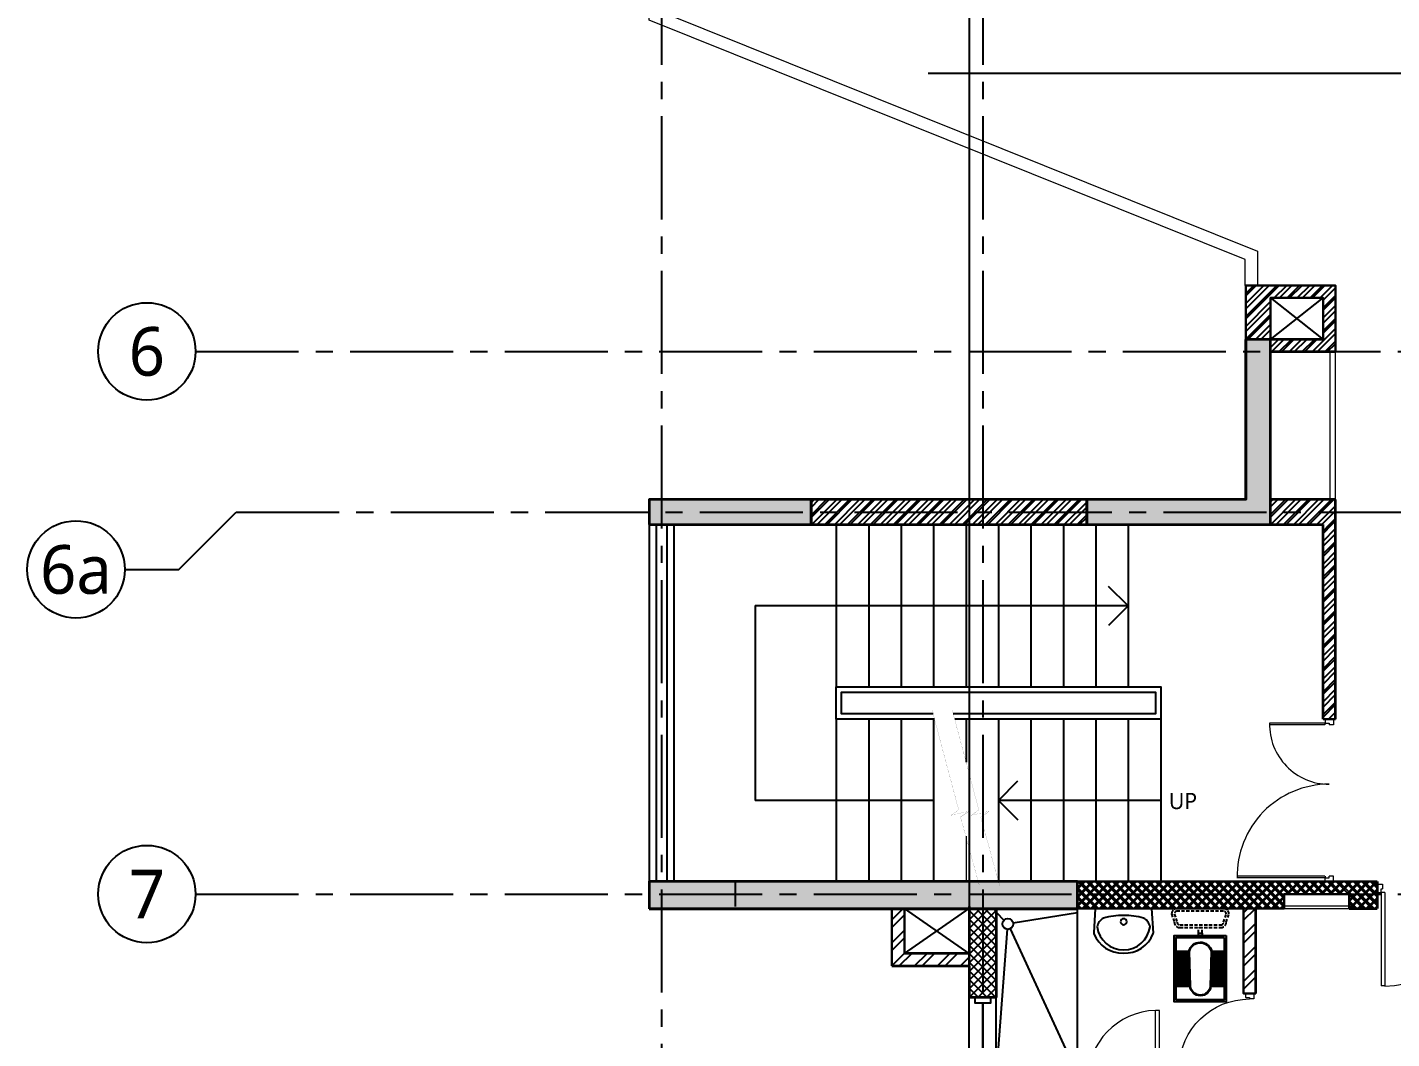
# Model space of a CAD drawing. Header units: millimetres. Extents: x -2409243 to -2334937, y -643723 to -441957.
# Drawn here: x -2368152 to -2355540, y -552509 to -543162 of the extents above; entities that cross this region are included whole.
import ezdxf
from ezdxf.enums import TextEntityAlignment as Align

# ---------------------------------------------------------------- set-up
doc = ezdxf.new("R2010")
doc.units = ezdxf.units.MM
doc.header["$MEASUREMENT"] = 0
doc.linetypes.add('CENTER2', pattern=[28.575, 19.05, -3.175, 3.175, -3.175])
doc.linetypes.add('DASHED', pattern=[0.75, 0.5, -0.25])
for name, color, linetype in [('A-Anno-Grid Lines', 154, 'Continuous'), ('A-Railing', 4, 'Continuous'), ('A-Sanitory', 181, 'Continuous'), ('A-Steps', 3, 'Continuous'), ('A-Wall Patt', 8, 'Continuous'), ('A-Window', 4, 'Continuous'), ('Anno_Labels', 7, 'Continuous'), ('S-Conc Patt', 9, 'Continuous')]:
    doc.layers.add(name, color=color, linetype=linetype)
for name, color, linetype, lineweight in [('A-Detail Lines', 8, 'Continuous', 25), ('A-Door', 4, 'Continuous', 9), ('A-Ele Finish Layers', 6, 'Continuous', 18), ('A-Wall Ele', 3, 'Continuous', 20), ('A-Wall Sec', 1, 'Continuous', 30), ('S-Concrete', 40, 'Continuous', 30), ('STAIR', 3, 'Continuous', 9)]:
    doc.layers.add(name, color=color, linetype=linetype, lineweight=lineweight)
doc.layers.add('I-Furniture', color=7, linetype='Continuous', lineweight=25, true_color=0xd17000)
doc.styles.get("Standard").update_dxf_attribs({"font": 'trebuc.ttf'})
pattern_1 = [(225, (-1525842.595, -758873.084), (39.7747564, -39.7747564), []), (315, (-1525842.595, -758873.084), (39.7747564, 39.7747564), [])]
pattern_2 = [(45, (-2351525.57, -549130.13), (-106.066, 106.066), []), (45, (-2351454.86, -549130.13), (-106.066, 106.066), [])]
pattern_3 = [(45, (-800266.85, 91538.96), (-106.066, 106.066), []), (45, (-800196.14, 91538.96), (-106.066, 106.066), [])]

# ---------------------------------------------------------------- blocks, each defined once
blk = doc.blocks.new('Cols Residences')
at = {"layer": 'S-Conc Patt'}
for points in [[(-20222, -1269), (-20222, -5229), (-19972, -5229), (-19972, -1269)], [(-16672, -1269), (-16672, -1269), (-16672, -2769), (-16442, -2769), (-16442, -1269)], [(-14962, -6784), (-16442, -6784), (-16442, -5314), (-16672, -5314), (-16672, -7014), (-14962, -7014)]]:
    blk.add_hatch(color=256, dxfattribs=at).paths.add_polyline_path(points)
at = {"layer": 'S-Concrete', "lineweight": 35}
for points in [[(-20222, -1269), (-20222, -5229), (-19972, -5229), (-19972, -1269)], [(-16672, -1269), (-16672, -1269), (-16672, -2769), (-16442, -2769), (-16442, -1269), (-16672, -1269)], [(-14962, -6784), (-16442, -6784), (-16442, -5314), (-16672, -5314), (-16672, -7014), (-14962, -7014)]]:
    blk.add_lwpolyline(points, close=True, dxfattribs=at)
blk = doc.blocks.new('Grid Head')
blk.add_circle((0, 0), 3)
at = {"layer": 'Anno_Labels'}
blk.add_attdef('GRID_NAME', text='', height=3, dxfattribs=at).set_placement((0, 0), align=Align.MIDDLE_CENTER)
blk = doc.blocks.new('Grid Residences')
blk.add_lwpolyline([(-17087, 3578), (-17087, 3078), (-16557, 2548)])
at = {"layer": 'A-Anno-Grid Lines', "linetype": 'CENTER2', "ltscale": 50}
for p, q in [((-20087, 2923), (-20087, -27704)), ((-15072, 2923), (-15072, -27704)), ((-16557, 2548), (-16557, -10441)), ((12818, -1384), (-37818, -1384)), ((12818, -4354), (-37818, -4354))]:
    blk.add_line(p, q, dxfattribs=at)
at = {"layer": 'A-Anno-Grid Lines'}
blk.add_line((-19972, -2065), (-20202, -2065), dxfattribs=at)
ref = blk.add_blockref('Grid Head', (-17087, 4028), dxfattribs=dict(xscale=150, yscale=150, zscale=150, rotation=270))
ref.add_attrib('GRID_NAME', '6a', dxfattribs={"height": 450, "rotation": 270}).set_placement((-17087, 4028), align=Align.MIDDLE_CENTER)
ref = blk.add_blockref('Grid Head', (-20087, 3373), dxfattribs=dict(xscale=150, yscale=150, zscale=150, rotation=270))
ref.add_attrib('GRID_NAME', '7', dxfattribs={"height": 450, "rotation": 270}).set_placement((-20087, 3373), align=Align.MIDDLE_CENTER)
ref = blk.add_blockref('Grid Head', (-15072, 3373), dxfattribs=dict(xscale=150, yscale=150, zscale=150, rotation=270))
ref.add_attrib('GRID_NAME', '6', dxfattribs={"height": 450, "rotation": 270}).set_placement((-15072, 3373), align=Align.MIDDLE_CENTER)
blk = doc.blocks.new('ABL_Door_S - 750 x 2100-5-3 Second Floor Lvl')
at = {"layer": 'A-Door', "color": 5, "lineweight": 18}
for p, q in [((-375, 38), (-325, 38)), ((-375, -38), (-375, 38)), ((-325, 38), (-325, -3)), ((325, 38), (325, -3)), ((375, 38), (325, 38)), ((375, -38), (375, 38)), ((-375, -38), (-340, -38)), ((-340, -3), (-325, -3)), ((-340, -38), (-340, -3)), ((-340, -38), (-340, -652)), ((-305, -38), (-340, -38)), ((-305, -38), (-305, -652)), ((340, -3), (325, -3)), ((340, -38), (340, -3)), ((375, -38), (340, -38))]:
    blk.add_line(p, q, dxfattribs=at)
blk.add_lwpolyline([(-340, -652), (-305, -652)], dxfattribs=at)
at = {"layer": 'A-Door', "lineweight": 18}
blk.add_arc((-325, -3), 650, 271.7632, 0, dxfattribs=at)
blk = doc.blocks.new('A$C38537BE3')
at = {"linetype": 'DASHED', "ltscale": 50}
for p, q in [((-65, -185), (-107, -185)), ((-65, -215), (-107, -215))]:
    blk.add_line(p, q, dxfattribs=at)
for points in [[(-212, -421), (-148, -400, 0.414214), (-107, -358), (-107, -42, 0.414214), (-148, 0), (-212, 21, 0.414214), (-253, -21), (-253, -379, 0.414214)], [(-212, -400), (-148, -379, 0.414214), (-128, -358), (-128, -42, 0.414214), (-148, -21), (-212, 0, 0.414214), (-233, -21), (-233, -379, 0.414214)]]:
    blk.add_lwpolyline(points, format="xyb", close=True, dxfattribs=at)
for points in [[(-45, 0), (465, 0), (465, -400), (-45, -400)], [(-30, -15), (450, -15), (450, -385), (-30, -385)]]:
    blk.add_lwpolyline(points, close=True)
blk.add_lwpolyline([(-45, -215), (-65, -215), (-65, -185), (-45, -185)])
blk.add_lwpolyline([(75, -112), (345, -118, -0.899983), (345, -280), (76, -288, -0.799392)], format="xyb", close=True)
at = {"layer": 'A-Detail Lines'}
blk.add_lwpolyline([(76, -117), (345, -123, -0.897689), (345, -275), (76, -283, -0.793494), (76, -117)], format="xyb", close=True, dxfattribs=at)
at = {"layer": 'S-Conc Patt'}
for p, q in [((75, -112), (75, -15)), ((85, -112), (85, -15)), ((95, -112), (95, -15)), ((105, -112), (105, -15)), ((115, -113), (115, -15)), ((125, -113), (125, -15)), ((135, -113), (135, -15)), ((145, -113), (145, -15)), ((155, -114), (155, -15)), ((165, -114), (165, -15)), ((175, -114), (175, -15)), ((185, -114), (185, -15)), ((195, -115), (195, -15)), ((205, -115), (205, -15)), ((215, -115), (215, -15)), ((225, -115), (225, -15)), ((235, -116), (235, -15)), ((245, -116), (245, -15)), ((255, -116), (255, -15)), ((265, -116), (265, -15)), ((275, -117), (275, -15)), ((285, -117), (285, -15)), ((295, -117), (295, -15)), ((305, -117), (305, -15)), ((315, -117), (315, -15)), ((325, -118), (325, -15)), ((335, -118), (335, -15)), ((345, -118), (345, -15)), ((345, -15), (345, -118)), ((75, -385), (75, -288)), ((85, -385), (85, -288)), ((95, -385), (95, -287)), ((105, -385), (105, -287)), ((115, -385), (115, -287)), ((125, -385), (125, -287)), ((135, -385), (135, -286)), ((145, -385), (145, -286)), ((155, -385), (155, -286)), ((165, -385), (165, -286)), ((175, -385), (175, -285)), ((185, -385), (185, -285)), ((195, -385), (195, -285)), ((205, -385), (205, -284)), ((215, -385), (215, -284)), ((225, -385), (225, -284)), ((235, -385), (235, -284)), ((245, -385), (245, -283)), ((255, -385), (255, -283)), ((265, -385), (265, -283)), ((275, -385), (275, -282)), ((285, -385), (285, -282)), ((295, -385), (295, -282)), ((305, -385), (305, -282)), ((315, -385), (315, -281)), ((325, -385), (325, -281)), ((335, -385), (335, -281)), ((345, -280), (345, -385)), ((345, -385), (345, -280))]:
    blk.add_line(p, q, dxfattribs=at)
blk = doc.blocks.new('basin13_pl')
for points in [[(-412, -2, -0.32431), (-229, 275, -0.074195), (-226, 276), (0, 262), (0, -262), (-223, -275, -0.082611), (-232, -273, -0.313325), (-412, -2)], [(-382, 1, -0.373947), (-169, 245, -0.252869), (-89, 186, -0.078211), (-63, 1, -0.070813), (-89, -186, -0.2542), (-169, -244, -0.371653), (-382, 1)]]:
    blk.add_lwpolyline(points, format="xyb", close=True)
at = {"lineweight": -2}
blk.add_circle((-122, 1), 28.8, dxfattribs=at)
blk = doc.blocks.new('Bt 3')
at = {"layer": 'A-Detail Lines'}
for points in [[(-7669, -2262), (-7599, -2333)], [(-7514, -2360), (-6919, -2262)], [(-7669, -3762), (-7567, -2418)], [(-7542, -2414), (-6919, -3762)]]:
    blk.add_lwpolyline(points, dxfattribs=at)
at = {"layer": 'A-Sanitory'}
blk.add_line((-6919, -3762), (-6919, -2207), dxfattribs=at)
blk.add_circle((-7563, -2369), 50, dxfattribs=at)
at = {"layer": 'A-Sanitory', "ltscale": 0.5, "xscale": -0.9999999999999992, "rotation": 270.0525914076156}
blk.add_blockref('basin13_pl', (-6494, -2227), dxfattribs=at)
at = {"layer": 'A-Sanitory', "xscale": 1.199999999999999, "yscale": 1.199999999999999, "zscale": 1.199999999999999, "rotation": 270}
blk.add_blockref('A$C38537BE3', (-5544, -2531), dxfattribs=at)
blk = doc.blocks.new('Toilet Win')
at = {"layer": 'A-Window', "color": 2, "lineweight": 30}
blk.add_line((22742, -8048), (22742, -8548), dxfattribs=at)
at = {"layer": 'A-Window'}
for points in [[(22617, -7998), (22617, -8598)], [(22667, -7998), (22667, -8048), (22817, -8048), (22817, -7998)], [(22867, -7998), (22867, -8598)], [(22667, -8598), (22667, -8548), (22817, -8548), (22817, -8598)]]:
    blk.add_lwpolyline(points, dxfattribs=at)
blk = doc.blocks.new('Stair win rail')
at = {"layer": 'A-Window', "color": 3}
for p, q in [((-21550, -3507), (-24850, -3507)), ((-21550, -3607), (-24850, -3607))]:
    blk.add_line(p, q, dxfattribs=at)
at = {"layer": 'A-Window'}
for points in [[(-21550, -3442), (-24850, -3442)], [(-21550, -3672), (-24850, -3672)]]:
    blk.add_lwpolyline(points, dxfattribs=at)
blk = doc.blocks.new('ABL_Door_S - 1000 x 2100-11-3 Second Floor Lvl')
at = {"layer": 'A-Door', "color": 5}
for p, q in [((-500, 38), (-450, 38)), ((-500, -38), (-500, 38)), ((-450, 38), (-450, -3)), ((450, 38), (450, -3)), ((500, 38), (450, 38)), ((500, -38), (500, 38)), ((-500, -38), (-465, -38)), ((-465, -3), (-450, -3)), ((-465, -38), (-465, -3)), ((-430, -38), (-465, -38)), ((465, -3), (450, -3)), ((465, -38), (465, -3)), ((500, -38), (465, -38))]:
    blk.add_line(p, q, dxfattribs=at)
at = {"layer": 'A-Door', "color": 5, "lineweight": 18}
for p, q in [((-465, -38), (-465, -902)), ((-430, -38), (-430, -902)), ((-430, -902), (-465, -902))]:
    blk.add_line(p, q, dxfattribs=at)
at = {"layer": 'A-Door'}
blk.add_arc((-450, -3), 900, 271.2733, 0, dxfattribs=at)
blk = doc.blocks.new('DB resi')
at = {"layer": 'A-Door'}
for p, q in [((-25150, 56712), (-25150, 56112)), ((-25125, 56712), (-25125, 56112))]:
    blk.add_line(p, q, dxfattribs=at)
blk = doc.blocks.new('s11')
at = {"layer": 'A-Detail Lines'}
for p, q in [((-25565, 59747), (-25150, 60347)), ((-25565, 60347), (-25150, 59747))]:
    blk.add_line(p, q, dxfattribs=at)
blk = doc.blocks.new('Elec Shaft Door')
at = {"layer": 'A-Door'}
for p, q in [((-21320, 55997), (-19955, 55997)), ((-21320, 55947), (-19955, 55947))]:
    blk.add_line(p, q, dxfattribs=at)
blk = doc.blocks.new('Big Door Garbage')
at = {"layer": 'A-Door', "color": 5, "lineweight": 18}
for p, q in [((-12550, 128778), (-12500, 128778)), ((-12550, 128703), (-12550, 128778)), ((-12500, 128778), (-12500, 128738)), ((-11100, 128778), (-11100, 128738)), ((-11050, 128778), (-11100, 128778)), ((-11050, 128703), (-11050, 128778)), ((-12550, 128703), (-12515, 128703)), ((-12515, 128738), (-12500, 128738)), ((-12515, 128703), (-12515, 128738)), ((-12500, 128703), (-12515, 128703)), ((-12515, 128700), (-12515, 128189)), ((-12499, 128700), (-12499, 128189)), ((-11101, 128700), (-11101, 127889)), ((-11085, 128738), (-11100, 128738)), ((-11100, 128703), (-11085, 128703)), ((-11085, 128703), (-11085, 128738)), ((-11050, 128703), (-11085, 128703)), ((-11085, 128700), (-11085, 127889))]:
    blk.add_line(p, q, dxfattribs=at)
at = {"layer": 'A-Door', "lineweight": 18}
for centre, radius, start, end in [((-12499, 128738), 549, 268.3162, 0), ((-11101, 128738), 849, 180, 271.3223)]:
    blk.add_arc(centre, radius, start, end, dxfattribs=at)
blk = doc.blocks.new('A$C7A496187')
at = {"layer": 'A-Detail Lines'}
for p, q in [((-1802, 2548), (-1982, 2728)), ((-5250, 2550), (-5250, 750)), ((-5250, 2550), (-1800, 2550)), ((-1802, 2548), (-1982, 2368)), ((-3000, 750), (-2820, 930)), ((-3600, 750), (-5250, 750)), ((-1500, 750), (-3000, 750)), ((-3000, 750), (-2820, 570))]:
    blk.add_line(p, q, dxfattribs=at)
at = {"layer": 'A-Detail Lines', "color": 5, "const_width": 1}
for points in [[(-3614, 1587), (-3368, 662), (-3440, 613), (-3270, 650), (-3351, 596), (-3176, -40)], [(-3428, 1587), (-3182, 662), (-3254, 613), (-3084, 650), (-3164, 596), (-2989, -40)]]:
    blk.add_lwpolyline(points, dxfattribs=at)
at = {"layer": 'A-Railing'}
for points in [[(-3591, 1500), (-4500, 1500), (-4500, 1800), (-1500, 1800), (-1500, 1500), (-3405, 1500)], [(-3605, 1550), (-4450, 1550), (-4450, 1750), (-1550, 1750), (-1550, 1550), (-3418, 1550)]]:
    blk.add_lwpolyline(points, dxfattribs=at)
at = {"layer": 'A-Steps'}
for p, q in [((-4500, 3300), (-4500, 1800)), ((-4200, 3300), (-4200, 1800)), ((-3900, 3300), (-3900, 1800)), ((-3600, 3300), (-3600, 1800)), ((-3300, 3300), (-3300, 1800)), ((-3000, 3300), (-3000, 1800)), ((-2700, 3300), (-2700, 1800)), ((-2400, 3300), (-2400, 1800)), ((-2100, 3300), (-2100, 1800)), ((-1800, 3300), (-1800, 1800)), ((-4500, 1500), (-4500, 0)), ((-4200, 1500), (-4200, 0)), ((-3900, 1500), (-3900, 0)), ((-3600, 1500), (-3600, 0)), ((-3300, 1500), (-3300, 1105)), ((-3000, 1500), (-3000, 0)), ((-2700, 1500), (-2700, 0)), ((-2400, 1500), (-2400, 0)), ((-2100, 1500), (-2100, 0)), ((-1800, 1500), (-1800, 0)), ((-1500, 1500), (-1500, 0))]:
    blk.add_line(p, q, dxfattribs=at)
at = {"layer": 'STAIR'}
blk.add_line((-3300, 420), (-3300, 0), dxfattribs=at)
at = {"layer": 'A-Detail Lines', "insert": (-1425, 820), "char_height": 150, "width": 514.41, "attachment_point": 1}
blk.add_mtext('UP', dxfattribs=at)
blk = doc.blocks.new('Rainwater Pipe Shaft')
at = {"layer": 'A-Detail Lines'}
for points in [[(-830817, 282561), (-830332, 282176)], [(-830817, 282176), (-830332, 282561)]]:
    blk.add_lwpolyline(points, dxfattribs=at)
blk = doc.blocks.new('10')
at = {"layer": 'A-Wall Patt'}
h = blk.add_hatch(dxfattribs=at)
h.set_pattern_fill('ANSI32', color=256, scale=400, style=0)
h.set_pattern_definition([(45, (-804890.8, 94917.17), (-106.066, 106.066), []), (45, (-804820.09, 94917.17), (-106.066, 106.066), [])])
h.paths.add_polyline_path([(-804801.2, 95121.9), (-805631.2, 95121.9), (-805631.2, 94621.9), (-805401.2, 94621.9), (-805401.2, 95006.9), (-804916.2, 95006.9), (-804916.2, 94621.9), (-805401.2, 94621.9), (-805401.2, 94506.9), (-804801.2, 94506.9)])
h = blk.add_hatch(dxfattribs=at)
h.set_pattern_fill('ANSI32', color=256, scale=400, style=0)
h.set_pattern_definition(pattern_3)
h.paths.add_polyline_path([(-807101.2, 92911.9), (-807101.2, 93141.9), (-809646.2, 93141.9), (-809646.2, 92911.9)])
h = blk.add_hatch(dxfattribs=at)
h.set_pattern_fill('ANSI32', color=256, scale=400, style=0)
h.set_pattern_definition(pattern_3)
h.paths.add_polyline_path([(-805401.2, 93141.9), (-805401.2, 92911.9), (-804801.2, 92911.9), (-804801.2, 93141.9)])
h = blk.add_hatch(dxfattribs=at)
h.set_pattern_fill('ANSI32', color=256, scale=400, style=0)
h.set_pattern_definition(pattern_3)
h.paths.add_polyline_path([(-804916.2, 91111.9), (-804801.2, 91111.9), (-804801.2, 92911.9), (-804916.2, 92911.9)])
h = blk.add_hatch(dxfattribs=at)
h.set_pattern_fill('ANSI37', color=256, scale=450, angle=180, style=0)
h.set_pattern_definition([(225, (25416.123, -118203.995), (39.7747564, -39.7747564), []), (315, (25416.123, -118203.995), (39.7747564, 39.7747564), [])])
h.paths.add_polyline_path([(-807186.2, 89611.9), (-807186.2, 89361.9), (-805276.2, 89361.9), (-805276.2, 89496.9), (-804676.2, 89496.9), (-804676.2, 89361.9), (-804415.4, 89361.9), (-804415.4, 89611.9)])
at = {"layer": 'S-Conc Patt'}
for points in [[(-805631.2, 94621.9), (-805631.2, 93141.9), (-807101.2, 93141.9), (-807101.2, 92911.9), (-805401.2, 92911.9), (-805401.2, 94621.9)], [(-811146.2, 92911.9), (-811146.2, 92911.9), (-809646.2, 92911.9), (-809646.2, 93141.9), (-811146.2, 93141.9)], [(-811146.2, 89361.9), (-807186.2, 89361.9), (-807186.2, 89611.9), (-811146.2, 89611.9)]]:
    blk.add_hatch(color=256, dxfattribs=at).paths.add_polyline_path(points)
at = {"layer": 'A-Wall Ele'}
for points in [[(-805636.2, 95121.9), (-805636.2, 95360.5), (-811146.2, 97571.9), (-811146.2, 98701.9)], [(-811031.2, 98701.9), (-811031.2, 97649.7), (-805521.2, 95438.3), (-805521.2, 95121.9)]]:
    blk.add_lwpolyline(points, dxfattribs=at)
at = {"layer": 'A-Wall Sec', "lineweight": 35}
for p, q in [((-804916.2, 94621.9), (-805401.2, 94621.9)), ((-804801.2, 94506.9), (-805401.2, 94506.9)), ((-807101.2, 93141.9), (-809646.2, 93141.9)), ((-804801.2, 93141.9), (-805401.2, 93141.9)), ((-804801.2, 92911.9), (-804801.2, 93141.9)), ((-809646.2, 92911.9), (-807101.2, 92911.9)), ((-805401.2, 92911.9), (-804916.2, 92911.9)), ((-804916.2, 91111.9), (-804916.2, 92911.9)), ((-804801.2, 91111.9), (-804801.2, 92911.9)), ((-804415.4, 89611.9), (-804415.4, 89361.9)), ((-804676.2, 89361.9), (-804415.4, 89361.9))]:
    blk.add_line(p, q, dxfattribs=at)
at = {"layer": 'A-Wall Sec'}
for p, q in [((-804916.2, 91111.9), (-804801.2, 91111.9)), ((-804916.2, 91111.9), (-804801.2, 91111.9)), ((-805276.2, 89496.9), (-804676.2, 89496.9)), ((-805276.2, 89496.9), (-805276.2, 89361.9)), ((-804676.2, 89496.9), (-804676.2, 89361.9)), ((-805651.2, 89361.9), (-805536.2, 89361.9))]:
    blk.add_line(p, q, dxfattribs=at)
for points in [[(-805631.2, 94621.9), (-805631.2, 95121.9), (-804801.2, 95121.9), (-804801.2, 94506.9)], [(-805401.2, 94621.9), (-805401.2, 95006.9), (-804916.2, 95006.9), (-804916.2, 94621.9)], [(-804415.4, 89611.9), (-807186.2, 89611.9)], [(-805536.2, 89361.9), (-805276.2, 89361.9)]]:
    blk.add_lwpolyline(points, dxfattribs=at)
at = {"layer": 'S-Concrete', "lineweight": 35}
for points in [[(-805631.2, 94621.9), (-805631.2, 93141.9), (-807101.2, 93141.9), (-807101.2, 92911.9), (-805401.2, 92911.9), (-805401.2, 94621.9)], [(-811146.2, 92911.9), (-811146.2, 92911.9), (-809646.2, 92911.9), (-809646.2, 93141.9), (-811146.2, 93141.9), (-811146.2, 92911.9)], [(-811146.2, 89361.9), (-807186.2, 89361.9), (-807186.2, 89611.9), (-811146.2, 89611.9)]]:
    blk.add_lwpolyline(points, close=True, dxfattribs=at)
at = {"layer": 'A-Detail Lines'}
blk.add_blockref('Rainwater Pipe Shaft', (25416.1, -187554.2), dxfattribs=at)
for name, p, rotation in [('Elec Shaft Door', (-748854.6, 114461.9), 90), ('Big Door Garbage', (-933599, 78561.9), 270), ('Big Door Garbage', (-933599, 78561.9), 270)]:
    blk.add_blockref(name, p, dxfattribs=dict(at, rotation=rotation))
at = {"layer": 'A-Door'}
blk.add_blockref('ABL_Door_S - 1000 x 2100-11-3 Second Floor Lvl', (-803915.4, 89549.4), dxfattribs=at)
at = {"layer": 'A-Door', "xscale": -1, "rotation": 90}
blk.add_blockref('DB resi', (-748564.6, 64236.9), dxfattribs=at)
at = {"layer": 'A-Wall Patt', "rotation": 90}
blk.add_blockref('Stair win rail', (-814588.4, 114461.9), dxfattribs=at)
at = {"layer": 'STAIR'}
blk.add_blockref('A$C7A496187', (-804916.2, 89611.9), dxfattribs=at)

msp = doc.modelspace()

# ---------------------------------------------------------------- hatches: boundary and pattern name
at = {"layer": 'A-Wall Patt'}
h = msp.add_hatch(dxfattribs=at)
h.set_pattern_fill('ANSI32', color=256, scale=400, style=0)
h.set_pattern_definition([(45, (-2356149.52, -545751.92), (-106.066, 106.066), []), (45, (-2356078.8, -545751.92), (-106.066, 106.066), [])])
h.paths.add_polyline_path([(-2356059.9, -545547.2), (-2356889.9, -545547.2), (-2356889.9, -546047.2), (-2356659.9, -546047.2), (-2356659.9, -545662.2), (-2356174.9, -545662.2), (-2356174.9, -546047.2), (-2356659.9, -546047.2), (-2356659.9, -546162.2), (-2356059.9, -546162.2)])
h = msp.add_hatch(dxfattribs=at)
h.set_pattern_fill('ANSI32', color=256, scale=400, style=0)
h.set_pattern_definition(pattern_2)
h.paths.add_polyline_path([(-2358359.9, -547757.2), (-2358359.9, -547527.2), (-2360904.9, -547527.2), (-2360904.9, -547757.2)])
h = msp.add_hatch(dxfattribs=at)
h.set_pattern_fill('ANSI32', color=256, scale=400, style=0)
h.set_pattern_definition(pattern_2)
h.paths.add_polyline_path([(-2356659.9, -547527.2), (-2356659.9, -547757.2), (-2356059.9, -547757.2), (-2356059.9, -547527.2)])
h = msp.add_hatch(dxfattribs=at)
h.set_pattern_fill('ANSI32', color=256, scale=400, style=0)
h.set_pattern_definition(pattern_2)
h.paths.add_polyline_path([(-2356174.9, -549557.2), (-2356059.9, -549557.2), (-2356059.9, -547757.2), (-2356174.9, -547757.2)])
h = msp.add_hatch(dxfattribs=at)
h.set_pattern_fill('ANSI37', color=256, scale=450, angle=180, style=0)
h.set_pattern_definition(pattern_1)
h.paths.add_polyline_path([(-2358444.9, -551057.2), (-2358444.9, -551307.2), (-2356534.9, -551307.2), (-2356534.9, -551172.2), (-2355934.9, -551172.2), (-2355934.9, -551307.2), (-2355674.1, -551307.2), (-2355674.1, -551057.2)])
h = msp.add_hatch(dxfattribs=at)
h.set_pattern_fill('ANSI32', color=256, scale=400, style=0)
h.set_pattern_definition([(45, (-1525842.6, -758873.08), (-106.066017, 106.066017), []), (45, (-1525771.88, -758873.08), (-106.066017, 106.066017), [])])
h.paths.add_polyline_path([(-2360044.9, -551307.2), (-2360159.9, -551307.2), (-2360159.9, -551837.2), (-2359445.9, -551837.2), (-2359445.9, -551722.2), (-2360044.9, -551722.2)])
h = msp.add_hatch(dxfattribs=at)
h.set_pattern_fill('ANSI37', color=256, scale=450, angle=180, style=0)
h.set_pattern_definition(pattern_1)
h.paths.add_polyline_path([(-2359444.9, -551307.2), (-2359445.1, -552127.7), (-2359194.9, -552127.6), (-2359194.9, -551307.2)])
h = msp.add_hatch(dxfattribs=at)
h.set_pattern_fill('ANSI32', color=256, scale=400, style=0)
h.set_pattern_definition([(45, (-2357694.37, -551068.29), (-106.066, 106.066), []), (45, (-2357623.66, -551068.29), (-106.066, 106.066), [])])
h.paths.add_polyline_path([(-2356909.9, -552092.2), (-2356794.9, -552092.2), (-2356794.9, -551308.2), (-2356909.9, -551308.2)])
h.paths.add_polyline_path([(-2356794.9, -552842.2), (-2357652.4, -552842.2), (-2357652.4, -552957.2), (-2356794.9, -552957.2)])

# ---------------------------------------------------------------- linework, layer by layer
at = {"layer": 'A-Wall Ele'}
for points in [[(-2356894.9, -545547.2), (-2356894.9, -545308.6), (-2362404.9, -543097.2), (-2362404.9, -541967.2)], [(-2362289.9, -541967.2), (-2362289.9, -543019.4), (-2356779.9, -545230.8), (-2356779.9, -545547.2)]]:
    msp.add_lwpolyline(points, dxfattribs=at)
at = {"layer": 'A-Wall Sec', "lineweight": 35}
for p, q in [((-2356174.9, -546047.2), (-2356659.9, -546047.2)), ((-2356059.9, -546162.2), (-2356659.9, -546162.2)), ((-2358359.9, -547527.2), (-2360904.9, -547527.2)), ((-2356059.9, -547527.2), (-2356659.9, -547527.2)), ((-2356059.9, -547757.2), (-2356059.9, -547527.2)), ((-2360904.9, -547757.2), (-2358359.9, -547757.2)), ((-2356659.9, -547757.2), (-2356174.9, -547757.2)), ((-2356174.9, -549557.2), (-2356174.9, -547757.2)), ((-2356059.9, -549557.2), (-2356059.9, -547757.2)), ((-2355674.1, -551057.2), (-2355674.1, -551307.2)), ((-2359444.9, -551287.2), (-2359444.9, -551722.2)), ((-2359194.9, -552127.6), (-2359194.9, -551307.2)), ((-2356794.9, -552092.2), (-2356794.9, -551307.2)), ((-2355934.9, -551307.2), (-2355674.1, -551307.2)), ((-2359444.9, -551722.2), (-2360044.9, -551722.2)), ((-2360159.9, -551837.2), (-2359444.9, -551837.2)), ((-2359444.9, -551837.2), (-2359444.9, -552127.7)), ((-2359194.9, -552127.6), (-2359445.1, -552127.7))]:
    msp.add_line(p, q, dxfattribs=at)
at = {"layer": 'A-Wall Sec'}
for p, q in [((-2356174.9, -549557.2), (-2356059.9, -549557.2)), ((-2356174.9, -549557.2), (-2356059.9, -549557.2)), ((-2356534.9, -551172.2), (-2355934.9, -551172.2)), ((-2356534.9, -551172.2), (-2356534.9, -551307.2)), ((-2355934.9, -551172.2), (-2355934.9, -551307.2)), ((-2356909.9, -551307.2), (-2356794.9, -551307.2)), ((-2359444.9, -551722.2), (-2359444.9, -551837.2))]:
    msp.add_line(p, q, dxfattribs=at)
for points in [[(-2356889.9, -546047.2), (-2356889.9, -545547.2), (-2356059.9, -545547.2), (-2356059.9, -546162.2)], [(-2356659.9, -546047.2), (-2356659.9, -545662.2), (-2356174.9, -545662.2), (-2356174.9, -546047.2)], [(-2355674.1, -551057.2), (-2358444.9, -551057.2)], [(-2360159.9, -551307.2), (-2360159.9, -551837.2)], [(-2360044.9, -551307.2), (-2360044.9, -551722.2)], [(-2358444.9, -551307.2), (-2356909.9, -551307.2), (-2356909.9, -552092.2), (-2356794.9, -552092.2)], [(-2356794.9, -551307.2), (-2356534.9, -551307.2)]]:
    msp.add_lwpolyline(points, dxfattribs=at)
at = {"layer": 'I-Furniture'}
for p, q in [((-2359444.9, -536007.2), (-2359444.9, -551307.2)), ((-2359824.9, -543585.5), (-2345909.9, -543585.5))]:
    msp.add_line(p, q, dxfattribs=at)

# ---------------------------------------------------------------- block references
at = {"layer": 'A-Anno-Grid Lines', "rotation": 90}
msp.add_blockref('Grid Residences', (-2363674.2, -531085.6), dxfattribs=at)
at = {"layer": 'A-Detail Lines'}
for name, p in [('Rainwater Pipe Shaft', (-1525842.6, -828223.3)), ('Bt 3', (-2351525.6, -549079.7))]:
    msp.add_blockref(name, p, dxfattribs=at)
for name, p, rotation in [('Elec Shaft Door', (-2300113.3, -526207.2), 90), ('Big Door Garbage', (-2484857.7, -562107.2), 270), ('Big Door Garbage', (-2484857.7, -562107.2), 270), ('s11', (-2299698.3, -526157.2), 90)]:
    msp.add_blockref(name, p, dxfattribs=dict(at, rotation=rotation))
at = {"layer": 'A-Door'}
msp.add_blockref('ABL_Door_S - 1000 x 2100-11-3 Second Floor Lvl', (-2355174.1, -551119.7), dxfattribs=at)
at = {"layer": 'A-Door', "xscale": -1}
for name, p, rotation in [('DB resi', (-2299823.3, -576432.2), 90), ('ABL_Door_S - 750 x 2100-5-3 Second Floor Lvl', (-2356852.4, -552467.2), 270)]:
    msp.add_blockref(name, p, dxfattribs=dict(at, rotation=rotation))
at = {"layer": 'A-Door', "rotation": 180}
msp.add_blockref('ABL_Door_S - 750 x 2100-5-3 Second Floor Lvl', (-2358027.4, -552899.7), dxfattribs=at)
at = {"layer": 'A-Ele Finish Layers'}
msp.add_blockref('10', (-1551258.7, -640669.1), dxfattribs=at)
at = {"layer": 'A-Wall Ele', "xscale": -1, "rotation": 180}
msp.add_blockref('Toilet Win', (-2382062, -560725.6), dxfattribs=at)
at = {"layer": 'A-Wall Patt', "rotation": 90}
msp.add_blockref('Stair win rail', (-2365847.1, -526207.2), dxfattribs=at)
at = {"layer": 'S-Concrete', "rotation": 90}
msp.add_blockref('Cols Residences', (-2363674.2, -531085.6), dxfattribs=at)
at = {"layer": 'STAIR'}
msp.add_blockref('A$C7A496187', (-2356174.9, -551057.2), dxfattribs=at)

doc.saveas('drawing.dxf')
